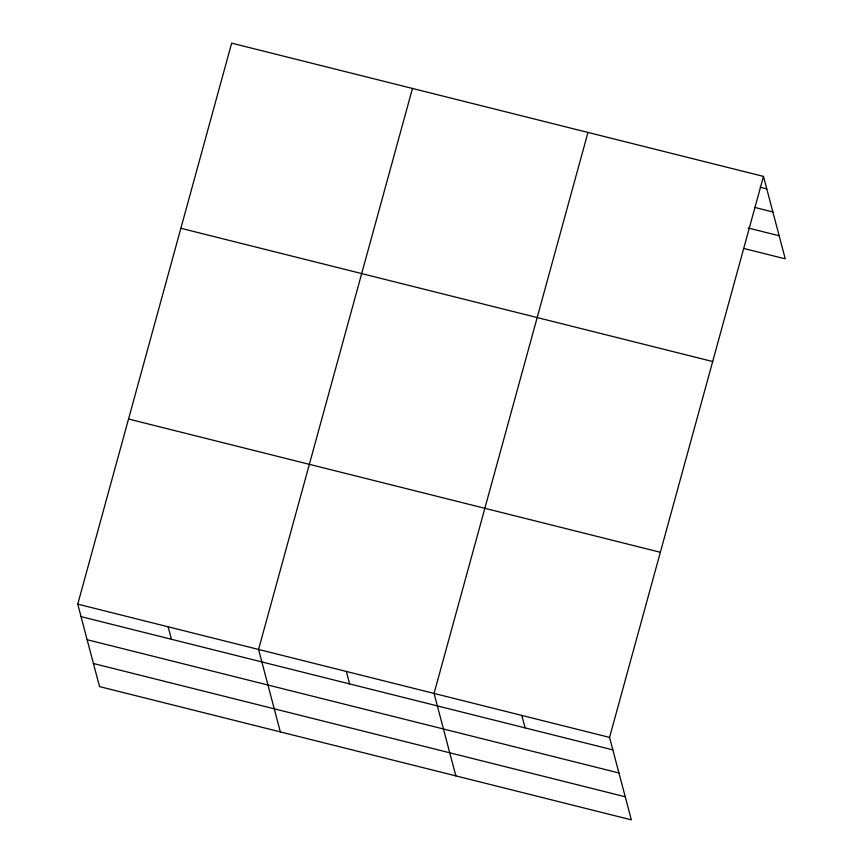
<?xml version="1.0" encoding="UTF-8"?>
<svg xmlns="http://www.w3.org/2000/svg" width="863" height="863" viewBox="0 0 863 863"><rect width="100%" height="100%" fill="white"/><g stroke="black" fill="none" stroke-linecap="round" stroke-linejoin="round"><path stroke-width="1.29" d="M763.475 176.408L609.558 737.401L631.338 819.85L99.525 686.592L77.746 604.143L231.662 43.15L763.475 176.408L785.254 258.857L743.96 248.501M412.471 88.458L258.566 649.451L280.346 731.9M587.973 132.427L434.057 693.431L455.847 775.88M760.314 187.271L766.765 188.889M754.801 207.444L772.87 211.974M748.189 228.005L779.16 235.761M180.863 228.274L712.676 361.532M128.533 419.019L660.346 552.277M77.746 604.143L609.558 737.401M81.046 616.624L612.859 749.882M87.141 639.72L618.954 772.968M93.431 663.507L625.244 796.765M521.813 715.416L525.103 727.897M346.311 671.446L349.612 683.917M168.156 626.797L171.446 639.278"/></g></svg>
